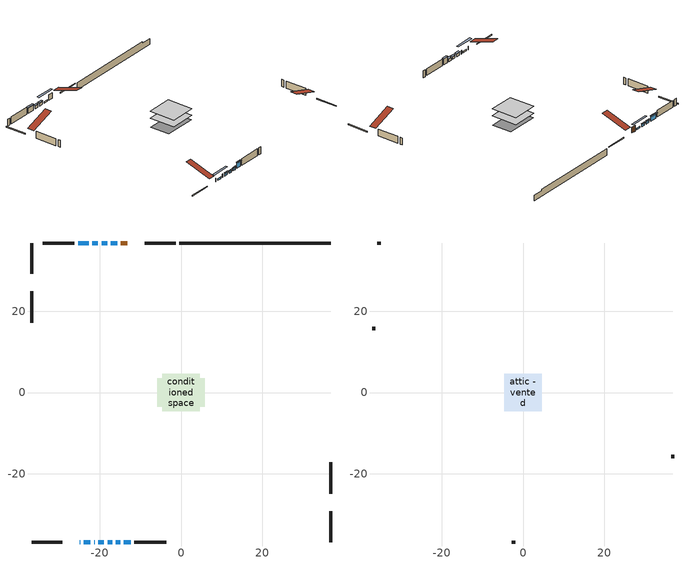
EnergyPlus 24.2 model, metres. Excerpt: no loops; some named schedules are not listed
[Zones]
conditioned space
 floor adiabatic (AdiabaticFloorConstruction): -4.66,-4.66 -4.66,4.66 4.66,4.66 4.66,-4.66 z0.61
 floor foundation (Slab1 construction): -5.79,-3.5 -5.79,3.5 5.79,3.5 5.79,-3.5 z-1.83
 wall outside (RimJoist1 construction): -1.31,36.81 -8.93,36.81 / -36.81,-36.81 -29.18,-36.81 / -36.81,36.81 -36.81,29.18 / 36.81,-36.81 36.81,-29.18 z0.61:0.91
 wall outside (AdiabaticWallConstruction 1): -13.18,36.81 -14.78,36.81 z0.61:2.64
 wall outside (AdiabaticWallConstruction): -24.93,-36.81 -24.84,-36.81 / -21.42,-36.81 -21.27,-36.81 z0.61:1.83; -15.71,36.81 -17.28,36.81 / -23.92,-36.81 -22.34,-36.81 z0.61:1.2; -18.21,36.81 -19.56,36.81 / -20.48,36.81 -21.83,36.81 / -20.34,-36.81 -18.97,-36.81 / -16.04,-36.81 -15,-36.81 z0.61:1.63; -22.76,36.81 -25.35,36.81 z0.61:2.39; -18.04,-36.81 -16.97,-36.81 z0.61:1.47; -14.07,-36.81 -12.42,-36.81 z0.61:2.69
 wall outside (Wall1 construction): -26.28,36.81 -34.08,36.81 / -11.49,-36.81 -3.69,-36.81 / -36.81,24.93 -36.81,17.13 / 36.81,-24.93 36.81,-17.13 z0.61:3.05
 wall foundation (FoundationWall1 construction): -0.38,36.81,-1.83 -0.38,36.81,0.61 33.09,36.81,0.61 33.09,36.81,0.12 36.81,36.81,0.12 36.81,36.81,-1.83
 window (WindowConstruction 7): -24.93,-36.81 -24.85,-36.81 z0.61:1.83
 window (WindowConstruction 9): -15.71,36.81 -17.28,36.81 z0.61:1.2
 window (WindowConstruction 10): -23.92,-36.81 -22.35,-36.81 z0.61:1.2
 window (WindowConstruction 8): -21.42,-36.81 -21.27,-36.81 z0.61:1.83
 window (WindowConstruction): -18.21,36.81 -19.56,36.81 z0.61:1.62
 window (WindowConstruction 1): -20.48,36.81 -21.83,36.81 z0.61:1.62
 window (WindowConstruction 2): -22.76,36.81 -25.35,36.81 z0.61:2.39
 window (WindowConstruction 3): -20.34,-36.81 -18.97,-36.81 z0.61:1.62
 window (WindowConstruction 4): -18.04,-36.81 -16.97,-36.81 z0.61:1.47
 window (WindowConstruction 5): -16.04,-36.81 -15,-36.81 z0.61:1.62
 window (WindowConstruction 6): -14.07,-36.81 -12.42,-36.81 z0.61:2.69
 door (Door): -13.18,36.81 -14.78,36.81 z0.61:2.64
 ceiling adiabatic (AdiabaticFloorConstruction): 4.66,-4.66 4.66,4.66 -4.66,4.66 -4.66,-4.66 z0.61
attic - vented
 floor to conditioned space (Floor1 construction Reversed): -4.66,-4.66 -4.66,4.66 4.66,4.66 4.66,-4.66 z3.05
 wall outside (Wall2 construction): -35.01,36.81 -35.88,36.81 / -2.76,-36.81 -1.89,-36.81 / -36.81,16.2 -36.81,15.33 / 36.81,-16.2 36.81,-15.33 z0.61:3.05
 roof outside (Roof1 construction): -12.26,36.81,3.05 -12.26,27.72,6.08 -9.86,27.72,6.08 -9.86,36.81,3.05; -25.86,-36.81,3.05 -25.86,-27.72,6.08 -28.25,-27.72,6.08 -28.25,-36.81,3.05; -36.81,25.86,3.05 -27.72,25.86,6.08 -27.72,28.25,6.08 -36.81,28.25,3.05; 36.81,-25.86,3.05 27.72,-25.86,6.08 27.72,-28.25,6.08 36.81,-28.25,3.05
shading: -19.92,36.81 -13.07,36.81 -13.07,37.42 -19.92,37.42 z3.83; -19.71,-36.81 -26.56,-36.81 -26.56,-37.42 -19.71,-37.42 z3.83; -19.76,36.81 -18.01,36.81 -18.01,37.42 -19.76,37.42 z1.83; -22.03,36.81 -20.28,36.81 -20.28,37.42 -22.03,37.42 z1.83; -25.55,36.81 -22.56,36.81 -22.56,37.42 -25.55,37.42 z2.59; -18.77,-36.81 -20.54,-36.81 -20.54,-37.42 -18.77,-37.42 z1.83; -16.77,-36.81 -18.24,-36.81 -18.24,-37.42 -16.77,-37.42 z1.67; -14.8,-36.81 -16.24,-36.81 -16.24,-37.42 -14.8,-37.42 z1.83; -12.22,-36.81 -14.27,-36.81 -14.27,-37.42 -12.22,-37.42 z2.89
[Building]
Building 1: Terrain=Suburbs
[Site:Location]
Muskoka_ON: Latitude {deg}=44.97; Longitude {deg}=-79.3; Time Zone {hr}=-5; Elevation {m}=282; Keep Site Location Information=Yes
[Site:GroundTemperature:Shallow]
1.23063, -0.843289, -1.00938, -0.0251953, 3.92574, 7.85827, 11.2676, 13.4273, 13.6107, 11.8542, 8.53183, 4.71994
[Site:WaterMainsTemperature]
Calculation Method=Schedule; Temperature Schedule=mains temperature schedule
[Material] Roughness=Rough; Thermal Absorptance=0.9
Name | Thickness {m} | Conductivity {W/m-K} | Density {kg/m3} | Specific Heat {J/kg-K} | Solar Absorptance | Visible Absorptance
asphalt or fiberglass shingles | 0.00635 | 0.162714 | 1121.4 | 1465.45 | 0.4 | 0.4
ceiling stud and cavity | 0.1397 | 0.078011 | 65.682 | 1177.47 | 0.7 | 0.7
concrete 4.0 in. | 0.1016 | 1.803125 | 2242.8 | 837.4 | 0.7 | 0.7
concrete 8.0 in. | 0.2032 | 1.803125 | 2242.8 | 837.4 | 0.7 | 0.7
door material | 0.04445 | 0.053851 | 512.64 | 1214.23 | 0.7 | 0.7
exterior vertical ins | 0.0324891 | 0.029427 | 32.04 | 1214.23 | 0.7 | 0.7
floor covering | 0.0127 | 0.0433444 | 54.468 | 1339.84 | 0.6 | 0.6
floor rigid ins; wall rigid ins | 0.512978 | 0.029427 | 32.04 | 1214.23 | 0.7 | 0.7
floor stud and cavity | 0.1397 | 1.75129 | 37.0049 | 1207.88 | 0.7 | 0.7
furniture material conditioned space 1 | 0.1524 | 0.115458 | 640.8 | 1214.23 | 0.6 | 0.6
gypsum board | 0.0127 | 0.160291 | 801 | 837.4 | 0.6 | 0.6
gypsum board 1 | 0.0127 | 0.160291 | 801 | 837.4 | 0.7 | 0.7
osb sheathing 0.5 in. | 0.0127 | 0.115458 | 512.64 | 1214.23 | 0.7 | 0.7
osb sheathing 0.75 in. | 0.01905 | 0.115458 | 512.64 | 1214.23 | 0.7 | 0.7
osb sheathing 2.0 in. | 0.0508 | 0.115458 | 512.64 | 1214.23 | 0.7 | 0.7
rim joist stud and cavity | 0.0508 | 0.0386947 | 125.044 | 1163.47 | 0.6 | 0.6
wall stud and cavity | 0.1397 | 0.0996715 | 139.0536 | 1170.24 | 0.7 | 0.7
wall stud and cavity 1 | 0.0889 | 6.9971 | 50.32683 | 1063.81 | 0.6 | 0.6
wall stud and cavity 2 | 0.0889 | 0.380278 | 52.3479 | 1209.89 | 0.7 | 0.7
wall stud and cavity 3 | 0.0889 | 0.391764 | 83.0341 | 1211.67 | 0.7 | 0.7
wood siding | 0.0254 | 0.102417 | 544.68 | 1172.36 | 0.4 | 0.4
wood siding 1 | 0.00254 | 0.102417 | 544.68 | 1172.36 | 0.4 | 0.4
wood siding 2; wood siding 3; wood siding 4 | 0.0254 | 0.102417 | 544.68 | 1172.36 | 0.7 | 0.7
[WindowMaterial:SimpleGlazingSystem]
Name | U-Factor {W/m2-K} | Solar Heat Gain Coefficient
WindowMaterial | 2.98322 | 0.56
WindowMaterial 1 | 3.17627 | 0.56
WindowMaterial 2 | 2.87761 | 0.7
WindowMaterial 3 | 3.17343 | 0.57
WindowMaterial 4 | 3.24327 | 0.52
WindowMaterial 5 | 3.22851 | 0.54
WindowMaterial 6 | 2.97981 | 0.59
WindowMaterial 7 | 6.27362 | 0.51
WindowMaterial 8 | 6.03458 | 0.53
WindowMaterial 9 | 3.36592 | 0.44
[Construction]
AdiabaticFloorConstruction: floor stud and cavity, floor rigid ins, osb sheathing 0.75 in., floor covering
AdiabaticWallConstruction: wood siding 3, wall rigid ins, wall stud and cavity 2, gypsum board
AdiabaticWallConstruction 1: wood siding 4, wall rigid ins, wall stud and cavity 2, gypsum board
Door: door material
Floor1 construction Reversed: gypsum board, ceiling stud and cavity
FoundationWall1 construction: concrete 8.0 in., gypsum board 1
furniture construction conditioned space 1: furniture material conditioned space 1
PartitionWallConstruction: gypsum board, wall stud and cavity 3, gypsum board
RimJoist1 construction: wood siding 2, osb sheathing 2.0 in., rim joist stud and cavity
Roof1 construction: asphalt or fiberglass shingles
Slab1 construction: concrete 4.0 in.
Wall1 construction: wood siding, osb sheathing 0.5 in., wall stud and cavity, gypsum board
Wall2 construction: wood siding 1, wall stud and cavity 1
WindowConstruction: WindowMaterial
WindowConstruction 1: WindowMaterial 1
WindowConstruction 10; WindowConstruction 9: WindowMaterial 9
WindowConstruction 2: WindowMaterial 2
WindowConstruction 3: WindowMaterial 3
WindowConstruction 4: WindowMaterial 4
WindowConstruction 5: WindowMaterial 5
WindowConstruction 6: WindowMaterial 6
WindowConstruction 7: WindowMaterial 7
WindowConstruction 8: WindowMaterial 8
[Zone] Multiplier=1; Part of Total Floor Area=Yes
Name | Volume {m3}
attic - vented | 42.7394
conditioned space | 410
[Space]
Name | Zone | Volume {m3}
attic - vented 1 | attic - vented | 42.7394
conditioned space 1 | conditioned space | 410
[ZoneInfiltration:EffectiveLeakageArea]
infil attic - vented 1: Zone or Space=attic - vented 1; Schedule=Always On Discrete; Effective Air Leakage Area {cm2}=3537.36; Stack Coefficient=0.000380096; Wind Coefficient=1.31725e-05
[ZoneMixing]
whole house fan mix: Zone or Space=attic - vented; Schedule=Always On Continuous; Design Flow Rate Calculation Method=Flow/Zone; Design Flow Rate {m3/s}=0; Source Zone or Space=conditioned space
[SurfaceProperty:ExposedFoundationPerimeter]
Slab1: Exposed Perimeter Calculation Method=TotalExposedPerimeter; Total Exposed Perimeter {m}=37.187
[InternalMass] Zone or ZoneList=conditioned space; Space or SpaceList=conditioned space 1
Name | Construction | Surface Area {m2}
furniture mass conditioned space 1 | furniture construction conditioned space 1 | 67.28
partition wall mass | PartitionWallConstruction | 168.2
[Lights]
interior lighting: Zone or ZoneList or Space or SpaceList=conditioned space 1; Schedule=interior lighting schedule; Design Level Calculation Method=LightingLevel; Lighting Level {W}=343.2; Return Air Fraction=0; Fraction Radiant=0.6; Fraction Visible=0.2; Fraction Replaceable=1
[People]
occupants: Zone or ZoneList or Space or SpaceList=conditioned space 1; Number of People Schedule=occupants schedule; Number of People Calculation Method=People; Number of People=3; Fraction Radiant=0.314171; Sensible Heat Fraction=0.56303; Activity Level Schedule=occupants activity schedule; Carbon Dioxide Generation Rate {m3/s-W}=0; Enable ASHRAE 55 Comfort Warnings=No; Mean Radiant Temperature Calculation Type=EnclosureAveraged
[ElectricEquipment] Zone or ZoneList or Space or SpaceList=conditioned space 1; Design Level Calculation Method=EquipmentLevel
Name | Schedule | Design Level {W} | Fraction Latent | Fraction Radiant | Fraction Lost
clothes dryer | clothes dryer schedule | 140.772 | 0.015 | 0.081 | 0.85
clothes washer | clothes washer schedule | 32.1985 | 0.03 | 0.162 | 0.7
cooking range | cooking range schedule | 215.147 | 0.08 | 0.432 | 0.2
dishwasher | dishwasher schedule | 66.8632 | 0.3 | 0.18 | 0.4
fridge | fridge schedule | 72.9452 | 0 | 0.6 | 0
mech vent bath fan 0 | mech vent bath fan 0 schedule | 50.2 | 0 | 0 | 1
mech vent bath fan 1 | mech vent bath fan 1 schedule | 50.2 | 0 | 0 | 1
mech vent house fan | mech vent house fan schedule | 0 | 0 | 0 | 1
mech vent house fan cfis | mech vent house fan cfis schedule | 0 | 0 | 0 | 0
misc plug loads | misc plug loads schedule | 494.7 | 0.045 | 0.513 | 0.1
whole house fan | Always On Discrete | 0 | 0 | 0 | 1
[OtherEquipment] Zone or ZoneList or Space or SpaceList=conditioned space 1; Design Level Calculation Method=EquipmentLevel
Name | Fuel Type | Schedule | Design Level {W} | Fraction Latent | Fraction Radiant | Fraction Lost
clothes dryer 1 | Electricity | clothes dryer schedule | 0 | 0.015 | 0.081 | 0.85
cooking range 1 | Electricity | cooking range schedule | 0 | 0.08 | 0.432 | 0.2
general water use latent | None | general water use schedule | 62.594 | 1 | 0 | 0
general water use sensible | None | general water use schedule | -61.6891 | 0 | 0.6 | 0
mech vent house fan latent load | None | Always On Discrete | 0 | 1 | 0 | 0
mech vent house fan sensible load | None | Always On Discrete | 0 | 0 | 0 | 0
water heater energy adjustment1 | NaturalGas | Always On Discrete | 0.01 | 0 | 0 | 1
[ZoneInfiltration:DesignFlowRate] Zone or ZoneList or Space or SpaceList=conditioned space 1; Schedule=Always On Discrete; Design Flow Rate Calculation Method=Flow/Zone; Design Flow Rate {m3/s}=0
infil flow; natural vent flow; whole house fan flow
[ZoneControl:Thermostat]
conditioned space Thermostat: Zone or ZoneList=conditioned space; Control Type Schedule=conditioned space Thermostat Schedule; Control 1=conditioned space temperature setpoint; Temperature Difference Between Cutout And Setpoint {deltaC}=0
[ZoneHVAC:Baseboard:Convective:Electric]
electric baseboard: Availability Schedule=Always On Discrete; Heating Design Capacity {W}=9081.1; Efficiency=1
[AirLoopHVAC:UnitarySystem] Control Type=Load; Controlling Zone or Thermostat Location=conditioned space; Dehumidification Control Type=None; Availability Schedule=Always On Discrete; Fan Placement=BlowThrough; DX Heating Coil Sizing Ratio=1; Use DOAS DX Cooling Coil=No; Minimum Supply Air Temperature {C}=2; Latent Load Control=SensibleOnlyLoadControl; Cooling Supply Air Flow Rate Method=None; Heating Supply Air Flow Rate Method=SupplyAirFlowRate; Heating Supply Air Flow Rate {m3/s}=0.0939175; No Load Supply Air Flow Rate Method=SupplyAirFlowRate; No Load Supply Air Flow Rate {m3/s}=0; No Load Supply Air Flow Rate Control Set To Low Speed=Yes; Maximum Supply Air Temperature {C}=48.8889; Maximum Outdoor Dry-Bulb Temperature for Supplemental Heater Operation {C}=21; Ancillary On-Cycle Electric Power {W}=0; Ancillary Off-Cycle Electric Power {W}=0
Name | Supply Fan | Supply Air Fan Operating Mode Schedule | Heating Coil
unit heater unitary system | unit heater supply fan | unit heater auto fan schedule | unit heater htg coil
unit heater unitary system 1 | unit heater supply fan 1 | unit heater auto fan schedule 1 | unit heater htg coil 1
[Fan:SystemModel] Availability Schedule=Always On Discrete; Design Maximum Air Flow Rate {m3/s}=0.0939175; Speed Control Method=Discrete; Electric Power Minimum Flow Rate Fraction=0.2; Design Pressure Rise {Pa}=500; Motor Efficiency=1; Motor In Air Stream Fraction=1; Design Electric Power Consumption {W}=Autosize; Design Power Sizing Method=PowerPerFlow; Electric Power Per Unit Flow Rate {W/(m3/s)}=1e-06; Electric Power Per Unit Flow Rate Per Unit Pressure {W/((m3/s)-Pa)}=1.66667; Fan Total Efficiency=0.7; Motor Loss Radiative Fraction=0; Number of Speeds=1; Speed Flow Fraction 1=1; Speed Electric Power Fraction 1=1
unit heater supply fan; unit heater supply fan 1
[Coil:Heating:Fuel] Availability Schedule=Always On Discrete; Fuel Type=NaturalGas; Burner Efficiency=0.3; Nominal Capacity {W}=2000; On Cycle Parasitic Electric Load {W}=0; Off Cycle Parasitic Fuel Load {W}=0
unit heater htg coil; unit heater htg coil 1
[Zone equipment]
conditioned space: electric baseboard, unit heater unitary system, unit heater unitary system 1
[Foundation:Kiva]
Foundation Kiva 1: Initial Indoor Air Temperature {C}=18; Wall Height Above Grade {m}=0.609996; Wall Depth Below Slab {m}=0.2032; Custom Block Material Name 1=exterior vertical ins; Custom Block Depth 1 {m}=2.43998; Custom Block X Position 1 {m}=0.2159; Custom Block Z Position 1 {m}=0
[Foundation:Kiva:Settings]
Soil Conductivity {W/m-K}=0.849921; Soil Density {kg/m3}=1842.3; Soil Specific Heat {J/kg-K}=418.7; Ground Solar Absorptivity=0.9; Ground Thermal Absorptivity=0.9; Ground Surface Roughness {m}=0.03; Far-Field Width {m}=40; Deep-Ground Boundary Condition=ZeroFlux; Deep-Ground Depth {m}=40; Minimum Cell Dimension {m}=0.2; Maximum Cell Growth Coefficient=3; Simulation Timestep=Timestep
[Exterior:Lights]
exterior lighting: Schedule=exterior lighting schedule; Design Level {W}=75.6
[EnergyManagementSystem:GlobalVariable]
infil_program_Qfan
infil_program_Qinf
natural_vent_program_Qnv
natural_vent_program_Qwhf
[EnergyManagementSystem:Sensor]
Name | Output:Variable or Output:Meter Index Key | Output:Variable or Output:Meter
airflow_gain | infil flow | Infiltration Sensible Heat Gain Energy
airflow_gain_1 | natural vent flow | Infiltration Sensible Heat Gain Energy
airflow_gain_2 | whole house fan flow | Infiltration Sensible Heat Gain Energy
airflow_loss | infil flow | Infiltration Sensible Heat Loss Energy
airflow_loss_1 | natural vent flow | Infiltration Sensible Heat Loss Energy
airflow_loss_2 | whole house fan flow | Infiltration Sensible Heat Loss Energy
clg_load_cond |  | Cooling:EnergyTransfer:Zone:CONDITIONED SPACE
clg_sp_s; clg_sp_s_1 | cooling setpoint | Schedule Value
clothes_dryer_exhaust_0_sch_s | clothes dryer exhaust 0 schedule | Schedule Value
conditioned_space_clg_unmet_s | conditioned space | Zone Cooling Setpoint Not Met Time
conditioned_space_htg_unmet_s | conditioned space | Zone Heating Setpoint Not Met Time
cool_season | cooling season schedule | Schedule Value
fridge_tin_s | conditioned space | Zone Mean Air Temperature
htg_load_cond |  | Heating:EnergyTransfer:Zone:CONDITIONED SPACE
htg_sp_s; htg_sp_s_1 | heating setpoint | Schedule Value
ig_ee_conv | clothes dryer | Electric Equipment Convective Heating Energy
ig_ee_conv_2 | cooking range | Electric Equipment Convective Heating Energy
ig_ee_conv_4 | fridge | Electric Equipment Convective Heating Energy
ig_ee_conv_5 | misc plug loads | Electric Equipment Convective Heating Energy
ig_ee_conv_6 | whole house fan | Electric Equipment Convective Heating Energy
ig_ee_rad | clothes dryer | Electric Equipment Radiant Heating Energy
ig_ee_rad_2 | cooking range | Electric Equipment Radiant Heating Energy
ig_ee_rad_4 | fridge | Electric Equipment Radiant Heating Energy
ig_ee_rad_5 | misc plug loads | Electric Equipment Radiant Heating Energy
ig_ee_rad_6 | whole house fan | Electric Equipment Radiant Heating Energy
ig_lgt_conv | interior lighting | Lights Convective Heating Energy
ig_lgt_rad | interior lighting | Lights Radiant Heating Energy
ig_lgt_vis | interior lighting | Lights Visible Radiation Heating Energy
ig_oe_conv | clothes dryer 1 | Other Equipment Convective Heating Energy
ig_oe_conv_1 | cooking range 1 | Other Equipment Convective Heating Energy
ig_oe_conv_2 | general water use latent | Other Equipment Convective Heating Energy
ig_oe_conv_3 | general water use sensible | Other Equipment Convective Heating Energy
ig_oe_conv_4 | water heater energy adjustment1 | Other Equipment Convective Heating Energy
ig_oe_rad | clothes dryer 1 | Other Equipment Radiant Heating Energy
ig_oe_rad_1 | cooking range 1 | Other Equipment Radiant Heating Energy
ig_oe_rad_2 | general water use latent | Other Equipment Radiant Heating Energy
ig_oe_rad_3 | general water use sensible | Other Equipment Radiant Heating Energy
ig_oe_rad_4 | water heater energy adjustment1 | Other Equipment Radiant Heating Energy
ig_ppl_conv | occupants | People Convective Heating Energy
ig_ppl_rad | occupants | People Radiant Heating Energy
im_conv | furniture mass conditioned space 1 | Surface Inside Face Convection Heat Gain Energy
im_conv_1 | partition wall mass | Surface Inside Face Convection Heat Gain Energy
im_ig | furniture mass conditioned space 1 | Surface Inside Face Internal Gains Radiation Heat Gain Energy
im_ig_1 | partition wall mass | Surface Inside Face Internal Gains Radiation Heat Gain Energy
im_lgt | furniture mass conditioned space 1 | Surface Inside Face Lights Radiation Heat Gain Energy
im_lgt_1 | partition wall mass | Surface Inside Face Lights Radiation Heat Gain Energy
im_sol | furniture mass conditioned space 1 | Surface Inside Face Solar Radiation Heat Gain Energy
im_sol_1 | partition wall mass | Surface Inside Face Solar Radiation Heat Gain Energy
im_surf | furniture mass conditioned space 1 | Surface Inside Face Net Surface Thermal Radiation Heat Gain Energy
im_surf_1 | partition wall mass | Surface Inside Face Net Surface Thermal Radiation Heat Gain Energy
mech_vent_bath_fan_0_sch_s | mech vent bath fan 0 schedule | Schedule Value
mech_vent_bath_fan_1_sch_s | mech vent bath fan 1 schedule | Schedule Value
mv_conv | mech vent bath fan 0 | Electric Equipment Convective Heating Energy
mv_conv_1 | mech vent bath fan 1 | Electric Equipment Convective Heating Energy
mv_conv_2 | mech vent house fan | Electric Equipment Convective Heating Energy
mv_conv_3 | mech vent house fan cfis | Electric Equipment Convective Heating Energy
mv_conv_4 | mech vent house fan latent load | Other Equipment Convective Heating Energy
mv_conv_5 | mech vent house fan sensible load | Other Equipment Convective Heating Energy
mv_rad | mech vent bath fan 0 | Electric Equipment Radiant Heating Energy
mv_rad_1 | mech vent bath fan 1 | Electric Equipment Radiant Heating Energy
mv_rad_2 | mech vent house fan | Electric Equipment Radiant Heating Energy
mv_rad_3 | mech vent house fan cfis | Electric Equipment Radiant Heating Energy
mv_rad_4 | mech vent house fan latent load | Other Equipment Radiant Heating Energy
mv_rad_5 | mech vent house fan sensible load | Other Equipment Radiant Heating Energy
natural_vent_s | natural vent schedule | Schedule Value
out_pb_s |  | Site Outdoor Air Barometric Pressure
out_wt_s |  | Site Outdoor Air Humidity Ratio
site_vw_s |  | Site Wind Speed
ss_back_out | Window1 | Surface Window Shortwave from Zone Back Out Window Heat Transfer Rate
ss_back_out_1 | Window10 | Surface Window Shortwave from Zone Back Out Window Heat Transfer Rate
ss_back_out_10 | Window9 | Surface Window Shortwave from Zone Back Out Window Heat Transfer Rate
ss_back_out_2 | Window12 | Surface Window Shortwave from Zone Back Out Window Heat Transfer Rate
ss_back_out_3 | Window2 | Surface Window Shortwave from Zone Back Out Window Heat Transfer Rate
ss_back_out_4 | Window3 | Surface Window Shortwave from Zone Back Out Window Heat Transfer Rate
ss_back_out_5 | Window4 | Surface Window Shortwave from Zone Back Out Window Heat Transfer Rate
ss_back_out_6 | Window5 | Surface Window Shortwave from Zone Back Out Window Heat Transfer Rate
ss_back_out_7 | Window6 | Surface Window Shortwave from Zone Back Out Window Heat Transfer Rate
ss_back_out_8 | Window7 | Surface Window Shortwave from Zone Back Out Window Heat Transfer Rate
ss_back_out_9 | Window8 | Surface Window Shortwave from Zone Back Out Window Heat Transfer Rate
ss_conv | Door1 | Surface Inside Face Convection Heat Gain Energy
ss_conv_1 | Window1 | Surface Inside Face Convection Heat Gain Energy
ss_conv_10 | Window8 | Surface Inside Face Convection Heat Gain Energy
ss_conv_11 | Window9 | Surface Inside Face Convection Heat Gain Energy
ss_conv_2 | Window10 | Surface Inside Face Convection Heat Gain Energy
ss_conv_3 | Window12 | Surface Inside Face Convection Heat Gain Energy
ss_conv_4 | Window2 | Surface Inside Face Convection Heat Gain Energy
ss_conv_5 | Window3 | Surface Inside Face Convection Heat Gain Energy
ss_conv_6 | Window4 | Surface Inside Face Convection Heat Gain Energy
ss_conv_7 | Window5 | Surface Inside Face Convection Heat Gain Energy
ss_conv_8 | Window6 | Surface Inside Face Convection Heat Gain Energy
ss_conv_9 | Window7 | Surface Inside Face Convection Heat Gain Energy
ss_ig | Door1 | Surface Inside Face Internal Gains Radiation Heat Gain Energy
ss_ig_1 | Window1 | Surface Inside Face Internal Gains Radiation Heat Gain Energy
ss_ig_10 | Window8 | Surface Inside Face Internal Gains Radiation Heat Gain Energy
ss_ig_11 | Window9 | Surface Inside Face Internal Gains Radiation Heat Gain Energy
ss_ig_2 | Window10 | Surface Inside Face Internal Gains Radiation Heat Gain Energy
ss_ig_3 | Window12 | Surface Inside Face Internal Gains Radiation Heat Gain Energy
ss_ig_4 | Window2 | Surface Inside Face Internal Gains Radiation Heat Gain Energy
ss_ig_5 | Window3 | Surface Inside Face Internal Gains Radiation Heat Gain Energy
ss_ig_6 | Window4 | Surface Inside Face Internal Gains Radiation Heat Gain Energy
ss_ig_7 | Window5 | Surface Inside Face Internal Gains Radiation Heat Gain Energy
ss_ig_8 | Window6 | Surface Inside Face Internal Gains Radiation Heat Gain Energy
ss_ig_9 | Window7 | Surface Inside Face Internal Gains Radiation Heat Gain Energy
ss_lgt | Door1 | Surface Inside Face Lights Radiation Heat Gain Energy
ss_sol | Door1 | Surface Inside Face Solar Radiation Heat Gain Energy
ss_surf | Door1 | Surface Inside Face Net Surface Thermal Radiation Heat Gain Energy
ss_surf_1 | Window1 | Surface Inside Face Net Surface Thermal Radiation Heat Gain Energy
ss_surf_10 | Window8 | Surface Inside Face Net Surface Thermal Radiation Heat Gain Energy
ss_surf_11 | Window9 | Surface Inside Face Net Surface Thermal Radiation Heat Gain Energy
ss_surf_2 | Window10 | Surface Inside Face Net Surface Thermal Radiation Heat Gain Energy
ss_surf_3 | Window12 | Surface Inside Face Net Surface Thermal Radiation Heat Gain Energy
ss_surf_4 | Window2 | Surface Inside Face Net Surface Thermal Radiation Heat Gain Energy
ss_surf_5 | Window3 | Surface Inside Face Net Surface Thermal Radiation Heat Gain Energy
ss_surf_6 | Window4 | Surface Inside Face Net Surface Thermal Radiation Heat Gain Energy
ss_surf_7 | Window5 | Surface Inside Face Net Surface Thermal Radiation Heat Gain Energy
ss_surf_8 | Window6 | Surface Inside Face Net Surface Thermal Radiation Heat Gain Energy
ss_surf_9 | Window7 | Surface Inside Face Net Surface Thermal Radiation Heat Gain Energy
ss_trans_in | Window1 | Surface Window Transmitted Solar Radiation Rate
ss_trans_in_1 | Window10 | Surface Window Transmitted Solar Radiation Rate
ss_trans_in_10 | Window9 | Surface Window Transmitted Solar Radiation Rate
ss_trans_in_2 | Window12 | Surface Window Transmitted Solar Radiation Rate
ss_trans_in_3 | Window2 | Surface Window Transmitted Solar Radiation Rate
ss_trans_in_4 | Window3 | Surface Window Transmitted Solar Radiation Rate
ss_trans_in_5 | Window4 | Surface Window Transmitted Solar Radiation Rate
ss_trans_in_6 | Window5 | Surface Window Transmitted Solar Radiation Rate
ss_trans_in_7 | Window6 | Surface Window Transmitted Solar Radiation Rate
ss_trans_in_8 | Window7 | Surface Window Transmitted Solar Radiation Rate
ss_trans_in_9 | Window8 | Surface Window Transmitted Solar Radiation Rate
ss_trans_out | Window1 | Surface Inside Face Initial Transmitted Diffuse Transmitted Out Window Solar Radiation Rate
ss_trans_out_1 | Window10 | Surface Inside Face Initial Transmitted Diffuse Transmitted Out Window Solar Radiation Rate
ss_trans_out_10 | Window9 | Surface Inside Face Initial Transmitted Diffuse Transmitted Out Window Solar Radiation Rate
ss_trans_out_2 | Window12 | Surface Inside Face Initial Transmitted Diffuse Transmitted Out Window Solar Radiation Rate
ss_trans_out_3 | Window2 | Surface Inside Face Initial Transmitted Diffuse Transmitted Out Window Solar Radiation Rate
ss_trans_out_4 | Window3 | Surface Inside Face Initial Transmitted Diffuse Transmitted Out Window Solar Radiation Rate
